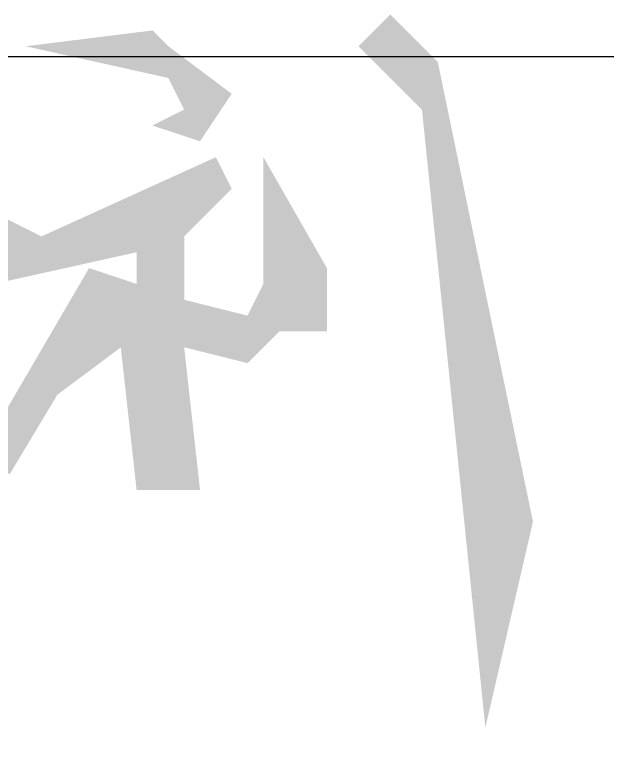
# Model space of a CAD drawing. Extents: x 5693218 to 11495510, y -728562 to -461276.
# Drawn here: x 5735240 to 5735689, y -500347 to -499795 of the extents above; entities that cross this region are included whole.
import ezdxf

# ---------------------------------------------------------------- set-up
doc = ezdxf.new("R2010")
doc.units = 0
doc.header["$LTSCALE"] = 1000
doc.header["$MEASUREMENT"] = 0
doc.layers.get('0').update_dxf_attribs({"linetype": 'CONTINUOUS'})

msp = doc.modelspace()

# ---------------------------------------------------------------- hatches: boundary and pattern name
h = msp.add_hatch(color=0)
h.dxf.hatch_style = 1
h.paths.add_polyline_path([(5735356.35, -499818.85), (5735344.35, -499806.85), (5735248.35, -499818.85), (5735356.35, -499842.85), (5735368.35, -499866.85), (5735344.35, -499878.85), (5735380.35, -499890.85), (5735404.35, -499854.85)])
h.paths.add_polyline_path([(5735536.35, -499806.85), (5735524.35, -499794.85), (5735500.35, -499818.85), (5735548.35, -499866.85), (5735596.35, -500334.85), (5735632.35, -500178.85), (5735560.35, -499830.85)])
h = msp.add_hatch(color=0)
h.dxf.hatch_style = 1
h.paths.add_polyline_path([(5735356.35, -499818.85), (5735344.35, -499806.85), (5735248.35, -499818.85), (5735356.35, -499842.85), (5735368.35, -499866.85), (5735344.35, -499878.85), (5735380.35, -499890.85), (5735404.35, -499854.85)])
h.paths.add_polyline_path([(5735536.35, -499806.85), (5735524.35, -499794.85), (5735500.35, -499818.85), (5735548.35, -499866.85), (5735596.35, -500334.85), (5735632.35, -500178.85), (5735560.35, -499830.85)])
h = msp.add_hatch(color=0)
h.dxf.hatch_style = 1
h.paths.add_polyline_path([(5734960.35, -499866.85), (5734900.35, -499842.85), (5734888.35, -499830.85), (5734876.35, -499866.85), (5734792.35, -499878.85), (5734768.35, -499902.85), (5734888.35, -499914.85), (5734888.35, -499950.85), (5734768.35, -499938.85), (5734768.35, -499974.85), (5734888.35, -499974.85), (5734888.35, -500022.85), (5734864.35, -500010.85), (5734744.35, -500082.85), (5734792.35, -500094.85), (5734876.35, -500070.85), (5734840.35, -500166.85), (5734840.35, -500262.85), (5734864.35, -500286.85), (5734876.35, -500166.85), (5734900.35, -500214.85), (5734924.35, -500202.85), (5734900.35, -500166.85), (5734900.35, -500118.85), (5734924.35, -500094.85), (5734936.35, -500202.85), (5734912.35, -500214.85), (5734948.35, -500238.85), (5734972.35, -500202.85), (5734960.35, -500070.85), (5735032.35, -500046.85), (5735056.35, -500070.85), (5735080.35, -500058.85), (5735008.35, -500130.85), (5735032.35, -500154.85), (5735068.35, -500130.85), (5735080.35, -500274.85), (5735068.35, -500298.85), (5735044.35, -500250.85), (5735032.35, -500298.85), (5735068.35, -500346.85), (5735104.35, -500334.85), (5735104.35, -500142.85), (5735128.35, -500142.85), (5735176.35, -500094.85), (5735224.35, -499998.85), (5735332.35, -499974.85), (5735332.35, -499998.85), (5735296.35, -499986.85), (5735212.35, -500130.85), (5735236.35, -500142.85), (5735272.35, -500082.85), (5735320.35, -500046.85), (5735332.35, -500154.85), (5735380.35, -500154.85), (5735368.35, -500046.85), (5735416.35, -500058.85), (5735440.35, -500034.85), (5735476.35, -500034.85), (5735476.35, -499986.85), (5735428.35, -499902.85), (5735428.35, -499998.85), (5735416.35, -500022.85), (5735368.35, -500010.85), (5735368.35, -499962.85), (5735404.35, -499926.85), (5735392.35, -499902.85), (5735260.35, -499962.85), (5735188.35, -499926.85), (5735152.35, -499926.85), (5735092.35, -499962.85), (5735116.35, -499914.85), (5735044.35, -499902.85), (5735044.35, -499866.85), (5734972.35, -499938.85), (5734924.35, -499938.85), (5734924.35, -499890.85), (5734948.35, -499890.85)])
h.paths.add_polyline_path([(5734936.35, -499998.85), (5734948.35, -499998.85), (5734924.35, -500022.85)], flags=16)
h.paths.add_polyline_path([(5735008.35, -499938.85), (5735044.35, -499926.85), (5735080.35, -499926.85), (5734972.35, -500022.85)], flags=16)
h.paths.add_polyline_path([(5735068.35, -500022.85), (5735152.35, -499962.85), (5735188.35, -499962.85), (5735188.35, -499998.85), (5735116.35, -500118.85), (5735104.35, -500106.85), (5735140.35, -500058.85), (5735128.35, -500010.85)], flags=16)
h = msp.add_hatch(color=0)
h.dxf.hatch_style = 1
h.paths.add_polyline_path([(5734960.35, -499866.85), (5734900.35, -499842.85), (5734888.35, -499830.85), (5734876.35, -499866.85), (5734792.35, -499878.85), (5734768.35, -499902.85), (5734888.35, -499914.85), (5734888.35, -499950.85), (5734768.35, -499938.85), (5734768.35, -499974.85), (5734888.35, -499974.85), (5734888.35, -500022.85), (5734864.35, -500010.85), (5734744.35, -500082.85), (5734792.35, -500094.85), (5734876.35, -500070.85), (5734840.35, -500166.85), (5734840.35, -500262.85), (5734864.35, -500286.85), (5734876.35, -500166.85), (5734900.35, -500214.85), (5734924.35, -500202.85), (5734900.35, -500166.85), (5734900.35, -500118.85), (5734924.35, -500094.85), (5734936.35, -500202.85), (5734912.35, -500214.85), (5734948.35, -500238.85), (5734972.35, -500202.85), (5734960.35, -500070.85), (5735032.35, -500046.85), (5735056.35, -500070.85), (5735080.35, -500058.85), (5735008.35, -500130.85), (5735032.35, -500154.85), (5735068.35, -500130.85), (5735080.35, -500274.85), (5735068.35, -500298.85), (5735044.35, -500250.85), (5735032.35, -500298.85), (5735068.35, -500346.85), (5735104.35, -500334.85), (5735104.35, -500142.85), (5735128.35, -500142.85), (5735176.35, -500094.85), (5735224.35, -499998.85), (5735332.35, -499974.85), (5735332.35, -499998.85), (5735296.35, -499986.85), (5735212.35, -500130.85), (5735236.35, -500142.85), (5735272.35, -500082.85), (5735320.35, -500046.85), (5735332.35, -500154.85), (5735380.35, -500154.85), (5735368.35, -500046.85), (5735416.35, -500058.85), (5735440.35, -500034.85), (5735476.35, -500034.85), (5735476.35, -499986.85), (5735428.35, -499902.85), (5735428.35, -499998.85), (5735416.35, -500022.85), (5735368.35, -500010.85), (5735368.35, -499962.85), (5735404.35, -499926.85), (5735392.35, -499902.85), (5735260.35, -499962.85), (5735188.35, -499926.85), (5735152.35, -499926.85), (5735092.35, -499962.85), (5735116.35, -499914.85), (5735044.35, -499902.85), (5735044.35, -499866.85), (5734972.35, -499938.85), (5734924.35, -499938.85), (5734924.35, -499890.85), (5734948.35, -499890.85)])
h.paths.add_polyline_path([(5734936.35, -499998.85), (5734948.35, -499998.85), (5734924.35, -500022.85)], flags=16)
h.paths.add_polyline_path([(5735008.35, -499938.85), (5735044.35, -499926.85), (5735080.35, -499926.85), (5734972.35, -500022.85)], flags=16)
h.paths.add_polyline_path([(5735068.35, -500022.85), (5735152.35, -499962.85), (5735188.35, -499962.85), (5735188.35, -499998.85), (5735116.35, -500118.85), (5735104.35, -500106.85), (5735140.35, -500058.85), (5735128.35, -500010.85)], flags=16)

# ---------------------------------------------------------------- linework, layer by layer
msp.add_line((5732374.51, -499826.49), (5737874.51, -499826.49))

doc.saveas('drawing.dxf')
